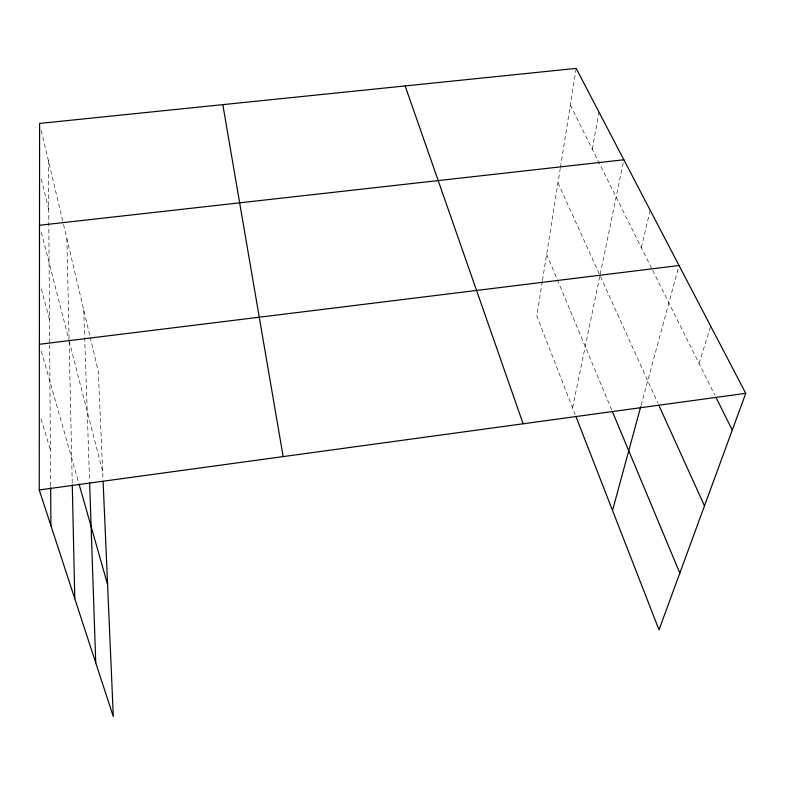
<?xml version="1.0" encoding="UTF-8"?>
<svg xmlns="http://www.w3.org/2000/svg" width="785" height="785" viewBox="0 0 785 785"><rect width="100%" height="100%" fill="white"/><g stroke="black" fill="none" stroke-linecap="round" stroke-linejoin="round"><path stroke-width="0.59" stroke-dasharray="3.92 2.94" d="M542.307 281.55L536.812 316.1L575.179 414.598M542.494 280.353L560.255 168.53M560.451 167.333L576.17 68.393M592.292 149.199L598.994 112.137M572.559 407.857L599.946 275.407M600.191 274.22L623.614 160.935M641.365 247.667L650.206 210.252M641.1 405.286L678.721 266.674M699.052 363.445L710.739 326.246M570.332 105.141L652.158 269.334M652.698 270.413L714.85 395.13M557.978 182.876L599.446 274.318M600.446 276.506L657.781 402.931M546.654 254.154L556.879 278.626M557.34 279.735L611.809 410.182M41.056 418.984L50.387 449.825M41.36 351.248L78.726 482.863M41.33 288.929L49.484 319.26M41.301 232.281L68.815 339.62M69.119 340.798L102.678 471.697M41.271 179.058L48.719 209.369M41.242 130.388L63.242 223.283M63.516 224.471L89.922 335.98M90.197 337.167L98.331 371.531L103.051 480.135M83.75 309.918L89.578 481.244M66.882 238.679L69.1 339.591M69.149 342.024L72.259 483.668M48.385 160.532L49.651 343.614M49.661 344.831L50.642 486.514"/><path stroke-width="1.18" d="M103.1 481.342L113.315 716.607L39.25 489.958L39.603 123.431L576.17 68.393L745.75 393.334L659.017 629.845L576.062 416.845M612.535 510.505L640.786 406.453M39.25 489.958L745.75 393.334M39.387 344.301L679.035 265.507M39.505 225.266L623.859 159.777M715.94 397.318L732.268 430.092M658.782 405.138L704.479 505.883M612.28 411.311L679.83 573.099M405.138 85.938L523.124 423.782M79.059 484.041L107.574 584.491M222.812 104.64L283.159 456.605M89.618 482.471L95.75 662.874M72.279 484.885L74.781 598.69M50.652 487.74L50.917 525.646"/></g></svg>
